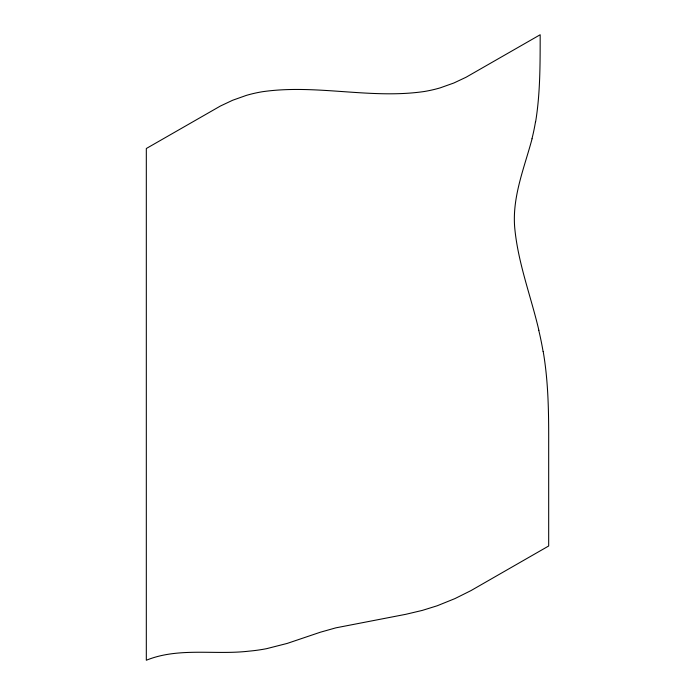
<?xml version="1.0" encoding="UTF-8"?>
<svg xmlns="http://www.w3.org/2000/svg" width="695" height="695" viewBox="0 0 695 695"><rect width="100%" height="100%" fill="white"/><g stroke="black" fill="none" stroke-linecap="round" stroke-linejoin="round"><path stroke-width="1.04" d="M535.645 121.686C540.319 92.965 540.128 63.766 540.18 34.75L466.058 77.249L453.861 83L440.152 87.874A90.515 52.255 0 0 1 424.28 91.505C370.435 99.376 316.06 83.886 262.215 91.757A90.515 52.255 0 0 0 246.343 95.389L232.634 100.262L220.437 106.014L146.315 148.513L146.315 660.25C178.676 647.062 214.833 655.15 248.775 651.172A106.396 61.429 0 0 0 266.611 648.67L287.191 643.422L320.386 632.207L335.824 627.854L405.88 614.293L422.317 610.401L437.19 605.779L454.895 598.621L470.88 590.654L548.685 545.992L548.685 443.645C548.763 412.882 548.424 381.937 543.203 351.531M532.066 138.818C524.082 168.694 511.398 198.614 514.969 230.21C518.583 264.491 531.067 296.921 538.877 330.316M538.764 330.299A284.82 180.77 54.5 0 1 543.09 351.505M535.532 121.599A309.353 178.424 60.1 0 1 531.97 138.731"/></g></svg>
